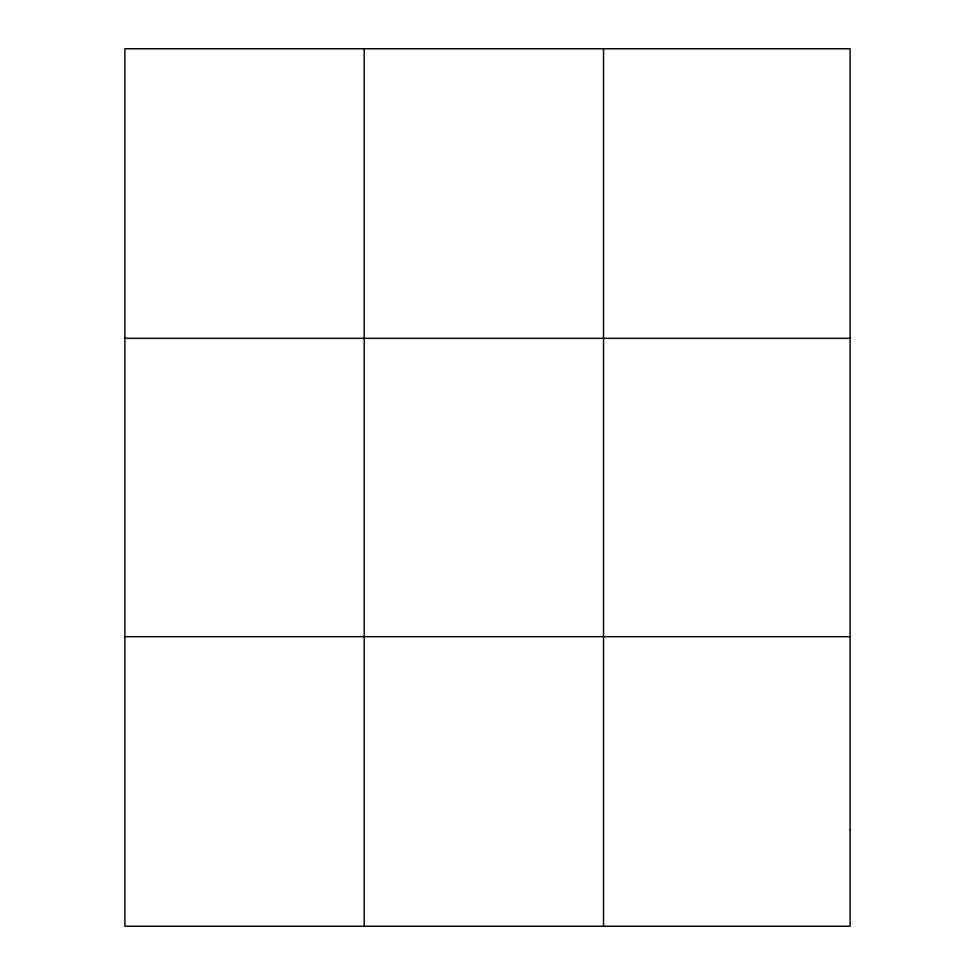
<?xml version="1.0" encoding="UTF-8"?>
<svg xmlns="http://www.w3.org/2000/svg" width="975" height="975" viewBox="0 0 975 975"><rect width="100%" height="100%" fill="white"/><g stroke="black" fill="none" stroke-linecap="round" stroke-linejoin="round"><path stroke-width="1.46" d="M364.211 926.25L364.211 48.75M603.525 926.25L603.525 48.75M124.898 338.325L850.102 338.325M124.898 636.675L850.102 636.675M850.102 829.725L850.102 926.25L124.898 926.25L124.898 48.75L850.102 48.75L850.102 829.725"/></g></svg>
